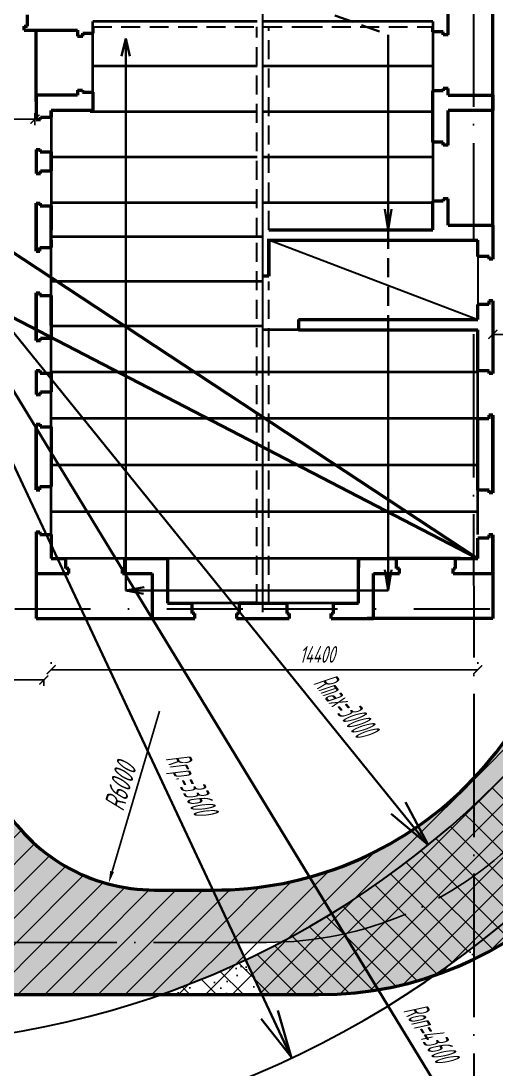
# Paper-space layout 'Layout2' of a CAD drawing. Header units: millimetres. Extents: x 15 to 830, y -5 to 579.
# Drawn here: x 351.6 to 431.3, y 201.4 to 376.9 of the extents above; entities that cross this region are included whole.
import ezdxf

# ---------------------------------------------------------------- set-up
doc = ezdxf.new("R2010")
doc.units = ezdxf.units.MM
for name, pattern in [('ACAD_ISO04W100', [30, 24, -3, 0, -3]), ('DASHDOT', [25.4, 12.7, -6.35, 0, -6.35]), ('HIDDEN2', [4.7625, 3.175, -1.5875])]:
    doc.linetypes.add(name, pattern=pattern)
for name, color, linetype, lineweight in [('0.25', 7, 'Continuous', 25), ('0.3', 7, 'Continuous', 30), ('0.35', 7, 'Continuous', 35), ('0.5', 7, 'Continuous', 50), ('0.7', 7, 'Continuous', 70), ('Размеры', 7, 'Continuous', 20), ('штрих', 7, 'ACAD_ISO04W100', 25)]:
    doc.layers.add(name, color=color, linetype=linetype, lineweight=lineweight)
doc.styles.add('2.8', font='txt.shx', dxfattribs={"width": 0.6, "oblique": 15, "height": 2.8})
doc.styles.add('eew3for200m', font='txt.shx', dxfattribs={"width": 0.4, "oblique": 20, "height": 3})
doc.styles.add('мой', font='txt.shx', dxfattribs={"width": 0.6, "oblique": 15, "height": 3.5})
doc.dimstyles.new('1   200', dxfattribs={"dimtxt": 2.8, "dimasz": 1.5, "dimexe": 1, "dimexo": 4, "dimgap": 1, "dimtad": 1, "dimdec": 0, "dimlfac": 200, "dimtxsty": '2.8', "dimblk": 'ARCHTICK', "dimcen": 3, "dimclrd": 256, "dimclre": 256, "dimclrt": 256, "dimadec": 0, "dimazin": 0, "dimtfac": 1, "dimtdec": 0, "dimtmove": 0, "dimatfit": 3, "dimfxl": 1, "dimlwd": 25, "dimlwe": -1, "dimarcsym": 0})
doc.dimstyles.new('Copy of 1200-2.5мм', dxfattribs={"dimtxt": 2, "dimasz": 2, "dimexe": 1.5, "dimexo": 1, "dimgap": 1, "dimtad": 1, "dimdec": 0, "dimlfac": 200, "dimtxsty": 'мой', "dimcen": 6, "dimclrd": 256, "dimclre": 256, "dimclrt": 256, "dimadec": 0, "dimazin": 0, "dimtfac": 1, "dimtdec": 0, "dimtmove": 0, "dimatfit": 2, "dimfxl": 1, "dimlwd": -1, "dimlwe": -1, "dimarcsym": 0})
pattern_1 = [(37.5, (866.1826, -371.1277), (-0.1280025, 3.915306), [0, -3.08864, 0, -3.4544, 0, -3.302]), (7.5, (866.1826, -371.1277), (3.596186, 5.7346), [0, -1.66624, 0, -2.78384, 0, -1.0668]), (327.5, (863.6832, -371.1277), (6.327939, 0.011497), [0, -1.016, 0, -3.6576, 0, -4.7752]), (317.5, (863.683, -371.128), (6.108452, 1.783435), [0, -0.508, 0, -2.39776, 0, -2.7432])]
pattern_2 = [(45, (866.1826, -371.1277), (-2.245064, 2.245064), [])]
pattern_3 = [(135, (866.1826, -371.1277), (-2.245064, -2.245064), [])]

# ---------------------------------------------------------------- blocks, each defined once
blk = doc.blocks.new('_ArchTick')
at = {"layer": 'Размеры', "color": 0, "lineweight": 0, "const_width": 0.15}
blk.add_lwpolyline([(-0.5, -0.5), (0.5, 0.5)], dxfattribs=at)
blk = doc.blocks.new('*D25')
at = {"layer": '0.25'}
for p, q in [((325.48, 359.54), (325.48, 361.45)), ((353.98, 359.45), (353.98, 361.45))]:
    blk.add_line(p, q, dxfattribs=at)
at = {"layer": '0.25', "lineweight": 25}
blk.add_line((325.48, 360.45), (353.98, 360.45), dxfattribs=at)
at = {"layer": 'Defpoints', "color": 0}
for p in [(353.98, 360.45), (325.48, 355.54), (353.98, 355.45)]:
    blk.add_point(p, dxfattribs=at)
at = {"layer": '0.25', "lineweight": 25, "xscale": 1.5, "yscale": 1.5, "zscale": 1.5, "rotation": 180}
blk.add_blockref('_ArchTick', (325.48, 360.45), dxfattribs=at)
at = {"layer": '0.25', "lineweight": 25, "xscale": 1.5, "yscale": 1.5, "zscale": 1.5}
blk.add_blockref('_ArchTick', (353.98, 360.45), dxfattribs=at)
at = {"layer": '0.25', "insert": (339.73, 362.85), "char_height": 2.8, "attachment_point": 5, "style": '2.8'}
blk.add_mtext('5700', dxfattribs=at)
blk = doc.blocks.new('*D43')
at = {"layer": '0.25', "transparency": 16777216}
for p, q in [((340.08, 270.58), (340.08, 267.58)), ((355.48, 266.53), (355.48, 265.58))]:
    blk.add_line(p, q, dxfattribs=at)
at = {"layer": '0.25', "lineweight": 25, "transparency": 16777216}
blk.add_line((340.08, 266.58), (355.48, 266.58), dxfattribs=at)
at = {"layer": 'Defpoints', "color": 0, "transparency": 16777216}
for p in [(355.48, 270.53), (340.08, 266.58), (355.48, 266.58)]:
    blk.add_point(p, dxfattribs=at)
at = {"layer": '0.25', "lineweight": 25, "transparency": 16777216, "xscale": 1.5, "yscale": 1.5, "zscale": 1.5, "rotation": 180}
blk.add_blockref('_ArchTick', (340.08, 266.58), dxfattribs=at)
at = {"layer": '0.25', "lineweight": 25, "transparency": 16777216, "xscale": 1.5, "yscale": 1.5, "zscale": 1.5}
blk.add_blockref('_ArchTick', (355.48, 266.58), dxfattribs=at)
at = {"layer": '0.25', "transparency": 16777216, "insert": (345.84, 269.31), "char_height": 2.8, "attachment_point": 5, "style": '2.8'}
blk.add_mtext('3300', dxfattribs=at)
blk = doc.blocks.new('*D48')
at = {"layer": '0.3', "lineweight": 25}
blk.add_line((430.74, 324.43), (444.01, 324.43), dxfattribs=at)
at = {"layer": '0.3'}
for p, q in [((430.74, 320.45), (430.74, 323.43)), ((444.01, 320.45), (444.01, 323.43))]:
    blk.add_line(p, q, dxfattribs=at)
at = {"layer": 'Defpoints', "color": 0}
for p in [(430.74, 324.45), (444.01, 324.45), (444.01, 324.43)]:
    blk.add_point(p, dxfattribs=at)
at = {"layer": '0.3', "lineweight": 25, "xscale": 1.5, "yscale": 1.5, "zscale": 1.5, "rotation": 180}
blk.add_blockref('_ArchTick', (430.74, 324.43), dxfattribs=at)
at = {"layer": '0.3', "lineweight": 25, "xscale": 1.5, "yscale": 1.5, "zscale": 1.5}
blk.add_blockref('_ArchTick', (444.01, 324.43), dxfattribs=at)
at = {"layer": '0.3', "lineweight": 30, "insert": (437.38, 326.83), "char_height": 2.8, "attachment_point": 5, "style": '2.8'}
blk.add_mtext('3300', dxfattribs=at)
blk = doc.blocks.new('*D52')
at = {"layer": '0.25'}
blk.add_line((374.86, 261.37), (366.92, 234.52), dxfattribs=at)
blk.add_solid([(366.6, 234.61), (367.24, 234.43), (366.35, 232.6)], dxfattribs=at)
at = {"layer": 'Defpoints', "color": 0}
for p in [(374.86, 261.37), (366.35, 232.6)]:
    blk.add_point(p, dxfattribs=at)
at = {"layer": '0.25', "insert": (368.25, 248.73), "char_height": 3.5, "attachment_point": 5, "rotation": 73.5228, "style": 'мой'}
blk.add_mtext('R6000', dxfattribs=at)
blk = doc.blocks.new('*D74')
at = {"layer": '0.25', "transparency": 16777216}
for p, q in [((356.71, 269.57), (356.71, 269.29)), ((428.19, 269.57), (428.19, 269.29))]:
    blk.add_line(p, q, dxfattribs=at)
at = {"layer": '0.25', "lineweight": 25, "transparency": 16777216}
blk.add_line((356.71, 268.29), (428.19, 268.29), dxfattribs=at)
at = {"layer": 'Defpoints', "color": 0, "transparency": 16777216}
for p in [(428.19, 268.29), (356.71, 265.57), (428.19, 265.57)]:
    blk.add_point(p, dxfattribs=at)
at = {"layer": '0.25', "lineweight": 25, "transparency": 16777216, "xscale": 1.5, "yscale": 1.5, "zscale": 1.5, "rotation": 180}
blk.add_blockref('_ArchTick', (356.71, 268.29), dxfattribs=at)
at = {"layer": '0.25', "lineweight": 25, "transparency": 16777216, "xscale": 1.5, "yscale": 1.5, "zscale": 1.5}
blk.add_blockref('_ArchTick', (428.19, 268.29), dxfattribs=at)
at = {"layer": '0.25', "transparency": 16777216, "insert": (401.29, 270.85), "char_height": 2.8, "attachment_point": 5, "style": '2.8'}
blk.add_mtext('14400', dxfattribs=at)

psp = doc.layouts.new('Layout2')

# ---------------------------------------------------------------- hatches: boundary and pattern name
at = {"layer": '0.25'}
h = psp.add_hatch(dxfattribs=at)
h.set_pattern_fill('AR-SAND', color=256, scale=0.08, style=0)
h.set_pattern_definition(pattern_1)
h.paths.add_polyline_path([(400.0001, 233.5729, -0.06821289), (383.8498, 231.4039), (383.7943, 231.4039), (387.9043, 222.6463), (392.7681, 222.6462, 0.01009305), (395.1897, 222.6952, 0.01629894), (403.6934, 227.5168)])
h.paths.add_polyline_path([(403.6934, 227.5168, -0.01629894), (395.1897, 222.6952, 0.04463535), (405.7913, 224.0768)])
h.paths.add_polyline_path([(405.7913, 224.0768, -0.04463535), (395.1897, 222.6952, -0.0110322), (389.2634, 219.7504), (392.0097, 213.8986), (401.5236, 213.8983, 0.04174454), (411.49, 214.7323)])
h.paths.add_polyline_path([(427.5221, 233.737, -0.10008107), (405.7913, 224.0768), (411.49, 214.7323, 0.0412859), (421.0756, 217.1743, 0.01186255), (427.5233, 221.86)])
h.paths.add_polyline_path([(456.7337, 250.4136, -0.0610119), (427.5233, 221.86), (427.5235, 219.8256, 0.18207075)])
h.paths.add_polyline_path([(456.7337, 250.4136, 0.10026599), (461.5205, 273.7521), (461.5207, 292.3081, -0.03203114), (452.3345, 275.4522, -0.21126248), (427.5221, 233.737), (427.5233, 221.86, 0.0610119)])
h.paths.add_polyline_path([(452.3345, 275.4522, -0.06502597), (427.5208, 245.5638), (427.5221, 233.737, 0.21126248)])
h.paths.add_polyline_path([(427.5204, 250.087, -0.1362097), (400.0001, 233.5729), (405.7913, 224.0768, 0.10008107), (427.5221, 233.737)])
h.paths.add_polyline_path([(452.3345, 275.4522, 0.03004339), (452.7673, 282.6431), (452.7673, 465.1242, 0.01911799), (444.0127, 474.5204), (444.0125, 291.4178, -0.19227009), (427.5204, 250.087), (427.5208, 245.5638, 0.06502597)])
h = psp.add_hatch(dxfattribs=at)
h.set_pattern_fill('ANSI31', color=256, style=0)
h.set_pattern_definition(pattern_2)
h.paths.add_polyline_path([(452.7673, 434.787, 0.02553918), (444.0127, 447.3488), (444.0125, 291.418, -0.19226977), (427.5204, 250.087), (427.5208, 245.5638, 0.06502597), (452.3345, 275.4522, 0.03004339), (452.7673, 282.6431)])
h.paths.add_polyline_path([(452.7673, 282.6494, -0.03006942), (452.3345, 275.4522, 0.03203114), (461.5207, 292.3081), (461.5216, 418.6189, 0.03067608), (452.7673, 434.787)])
h = psp.add_hatch(dxfattribs=at)
h.set_pattern_fill('ANSI31', color=256, style=0)
h.set_pattern_definition(pattern_2)
h.paths.add_polyline_path([(427.5221, 233.737), (427.5233, 221.86, 0.0610119), (456.7337, 250.4136, 0.10026599), (461.5205, 273.7521), (461.5207, 292.3081, -0.03203114), (452.3345, 275.4522, -0.21126248)])
h.paths.add_polyline_path([(456.7337, 250.4136, -0.0610119), (427.5233, 221.86), (427.5235, 219.8256, 0.18207075)])
h.paths.add_polyline_path([(427.5235, 219.8256), (427.5233, 221.86, -0.01186255), (421.0756, 217.1743, 0.02907357)])
h.paths.add_polyline_path([(427.5221, 233.737, -0.10008107), (405.7913, 224.0768), (411.49, 214.7323, 0.0412859), (421.0756, 217.1743, 0.01186255), (427.5233, 221.86)])
h.paths.add_polyline_path([(403.6934, 227.5168), (405.7913, 224.0768, 0.10008107), (427.5221, 233.737), (427.5208, 245.5638, -0.0499482)])
h.paths.add_polyline_path([(405.7913, 224.0768, -0.04463535), (395.1897, 222.6952, -0.0110322), (389.2634, 219.7504), (392.0097, 213.8986), (401.5236, 213.8983, 0.04174454), (411.49, 214.7323)])
h.paths.add_polyline_path([(395.1897, 222.6952, 0.04463535), (405.7913, 224.0768), (403.6934, 227.5168, -0.01629894)])
h.paths.add_polyline_path([(389.2634, 219.7504, -0.02583241), (374.9241, 213.8991), (392.0097, 213.8986)])
h = psp.add_hatch(dxfattribs=at)
h.set_pattern_fill('ANSI31', color=256, angle=90, style=0)
h.set_pattern_definition(pattern_3)
h.paths.add_polyline_path([(456.7337, 250.4136, -0.0610119), (427.5233, 221.86), (427.5235, 219.8256, 0.18207075)])
h.paths.add_polyline_path([(456.7337, 250.4136, 0.10026599), (461.5205, 273.7521), (461.5207, 292.3081, -0.03203114), (452.3345, 275.4522, -0.21126248), (427.5221, 233.737), (427.5233, 221.86, 0.0610119)])
h.paths.add_polyline_path([(452.3345, 275.4522, -0.06502597), (427.5208, 245.5638), (427.5221, 233.737, 0.21126248)])
h = psp.add_hatch(dxfattribs=at)
h.set_pattern_fill('ANSI31', color=256, style=0)
h.set_pattern_definition(pattern_2)
h.paths.add_polyline_path([(452.3345, 275.4522, -0.06502597), (427.5208, 245.5638), (427.5221, 233.737, 0.21126248)])
h = psp.add_hatch(dxfattribs=at)
h.set_pattern_fill('ANSI31', color=256, style=0)
h.set_pattern_definition(pattern_2)
h.paths.add_polyline_path([(427.5208, 245.5638), (427.5204, 250.087, -0.05116594), (418.224, 242.1129), (419.8755, 238.9632), (419.8113, 239.0174), (419.877, 238.9363, 0.01686852)])
h.paths.add_polyline_path([(418.224, 242.1129, -0.00298783), (417.6324, 241.7076), (419.8113, 239.0174), (419.8755, 238.9632)])
h.paths.add_polyline_path([(417.6324, 241.7076, -0.00282635), (417.0685, 241.3307), (419.8113, 239.0174)])
h = psp.add_hatch(dxfattribs=at)
h.set_pattern_fill('AR-SAND', color=256, scale=0.08, style=0)
h.set_pattern_definition(pattern_1)
h.paths.add_polyline_path([(374.9241, 213.8991, 0.02583241), (389.2634, 219.7504), (387.9043, 222.6463), (228.2685, 222.6491, 0.0366007), (248.3805, 213.9032)])
h.paths.add_polyline_path([(387.9043, 222.6463), (383.7943, 231.4039), (374.048, 231.4039, -0.2679389), (348.0678, 246.4029), (258.0678, 246.4029, -0.26799018), (232.0819, 231.4039, -0.11942597), (204.6184, 238.0627, 0.04715314), (228.2685, 222.6491)])
h.paths.add_polyline_path([(298.8352, 237.7895), (307.3004, 237.7895), (307.3004, 233.5895), (298.8352, 233.5895)], flags=24)
h = psp.add_hatch(dxfattribs=at)
h.set_pattern_fill('ANSI31', color=256, style=0)
h.set_pattern_definition(pattern_2)
h.paths.add_polyline_path([(387.9043, 222.6463), (383.7943, 231.4039), (374.048, 231.4039, -0.2679389), (348.0678, 246.4029), (258.0678, 246.4029, -0.26799018), (232.0819, 231.4039, -0.11942597), (204.6184, 238.0627, 0.04715314), (228.2685, 222.6491)])
h.paths.add_polyline_path([(298.8352, 237.7895), (307.3004, 237.7895), (307.3004, 233.5895), (298.8352, 233.5895)], flags=24)
h = psp.add_hatch(dxfattribs=at)
h.set_pattern_fill('ANSI31', color=256, angle=90, style=0)
h.set_pattern_definition(pattern_3)
h.paths.add_polyline_path([(403.6934, 227.5168), (405.7913, 224.0768, 0.10008107), (427.5221, 233.737), (427.5208, 245.5638, -0.0499482)])
h = psp.add_hatch(dxfattribs=at)
h.set_pattern_fill('ANSI31', color=256, style=0)
h.set_pattern_definition(pattern_2)
h.paths.add_polyline_path([(228.2685, 222.6491, 0.0366007), (248.3805, 213.9032), (374.9241, 213.8991, 0.02583241), (389.2634, 219.7504), (387.9043, 222.6463)])
h.paths.add_polyline_path([(387.9043, 222.6463), (389.2634, 219.7504, 0.0110322), (395.1897, 222.6952, -0.0101083), (392.7645, 222.6462)])
h.paths.add_polyline_path([(345.7317, 233.7661), (345.7317, 241.2662), (349.9317, 241.2662), (349.9317, 233.7661)], flags=9)
h = psp.add_hatch(dxfattribs=at)
h.set_pattern_fill('ANSI31', color=256, style=0)
h.set_pattern_definition(pattern_2)
h.paths.add_polyline_path([(400.0001, 233.5729), (403.6934, 227.5168, 0.03305183), (419.877, 238.9363), (419.8113, 239.0174), (417.0685, 241.3307, -0.07860166)])
h.paths.add_polyline_path([(383.7943, 231.4039), (387.9043, 222.6463), (392.7681, 222.6462, 0.01009305), (395.1897, 222.6952, 0.01629894), (403.6934, 227.5168), (400.0001, 233.5729, -0.06844517)])
h = psp.add_hatch(dxfattribs=at)
h.set_pattern_fill('ANSI31', color=256, angle=90, style=0)
h.set_pattern_definition(pattern_3)
h.paths.add_polyline_path([(392.0097, 213.8986), (389.2634, 219.7504, -0.02583241), (374.9241, 213.8991)])
h.paths.add_polyline_path([(401.5236, 213.8983, 0.04174454), (411.49, 214.7323), (405.7913, 224.0768, -0.04463535), (395.1897, 222.6952, -0.0110322), (389.2634, 219.7504), (392.0097, 213.8986)])
h.paths.add_polyline_path([(395.1897, 222.6952, 0.04463535), (405.7913, 224.0768), (403.6934, 227.5168, -0.01629894)])
h.paths.add_polyline_path([(405.7913, 224.0768), (411.49, 214.7323, 0.0412859), (421.0756, 217.1743, 0.01186255), (427.5233, 221.86), (427.5221, 233.737, -0.10008107)])
h = psp.add_hatch(dxfattribs=at)
h.set_pattern_fill('AR-SAND', color=256, scale=0.08, style=0)
h.set_pattern_definition(pattern_1)
h.paths.add_polyline_path([(427.5235, 219.8256), (427.5233, 221.86, -0.01186255), (421.0756, 217.1743, 0.02907357)])
h = psp.add_hatch(dxfattribs=at)
h.set_pattern_fill('AR-SAND', color=256, scale=0.08, style=0)
h.set_pattern_definition(pattern_1)
h.paths.add_polyline_path([(374.9241, 213.8991), (392.0097, 213.8986), (389.2634, 219.7504, -0.02583241)])

# ---------------------------------------------------------------- linework, layer by layer
at = {"layer": '0.25', "linetype": 'ACAD_ISO04W100', "lineweight": 25}
psp.add_line((392.1909, 326.4248), (392.1909, 376.4248), dxfattribs=at)
at = {"layer": '0.3', "linetype": 'ACAD_ISO04W100'}
for p, q in [((427.5126, 476.8326), (427.5126, 340.4528)), ((428.1909, 340.1748), (428.1909, 326.9248)), ((392.1909, 279.4248), (392.1909, 325.4248)), ((427.5126, 324.4528), (427.528, 177.3841))]:
    psp.add_line(p, q, dxfattribs=at)
at = {"layer": '0.3'}
for p, q in [((392.1909, 277.9248), (392.1909, 379.4248)), ((393.1909, 340.2276), (428.1909, 326.9248))]:
    psp.add_line(p, q, dxfattribs=at)
at = {"layer": '0.3', "lineweight": 40}
for p, q in [((363.6909, 361.9248), (363.6909, 376.824)), ((420.6909, 376.824), (420.6909, 341.9248)), ((356.713, 361.9248), (356.7109, 341.9248)), ((356.7109, 290.9152), (356.713, 340.1748)), ((428.1909, 290.9152), (428.1909, 320.9483)), ((368.9885, 286.9248), (359.0914, 286.9248)), ((404.0443, 279.4248), (380.3375, 279.4248))]:
    psp.add_line(p, q, dxfattribs=at)
at = {"layer": '0.3', "lineweight": 50}
for p, q in [((430.7409, 364.4748), (430.7409, 361.9248)), ((354.163, 338.3748), (354.163, 346.3748)), ((423.2409, 342.7248), (430.7409, 342.7248)), ((393.1909, 340.1748), (393.1909, 334.1748)), ((393.1909, 334.1748), (392.1909, 334.1748)), ((354.163, 323.3748), (354.163, 331.3748)), ((398.1707, 326.9248), (398.1707, 325.1748)), ((354.163, 323.3748), (354.8239, 323.3748)), ((354.8239, 323.3748), (354.9377, 323.3748)), ((354.9377, 323.7868), (356.713, 323.7868)), ((354.9377, 323.3748), (354.9377, 323.7868)), ((430.7409, 297.8748), (430.7409, 310.8748)), ((354.163, 298.3748), (354.163, 309.3748)), ((430.7409, 284.3748), (430.7409, 290.8748)), ((425.2905, 286.9248), (413.1909, 286.9248))]:
    psp.add_line(p, q, dxfattribs=at)
at = {"layer": '0.3', "linetype": 'HIDDEN2'}
for p, q in [((391.1909, 279.4248), (391.1909, 340.4248)), ((393.1909, 279.4248), (393.1909, 333.2786))]:
    psp.add_line(p, q, dxfattribs=at)
at = {"layer": '0.3', "linetype": 'DASHDOT'}
for p, q in [((248.6045, 278.4528), (391.0126, 278.4528)), ((392.0126, 278.4528), (443.8392, 278.4528))]:
    psp.add_line(p, q, dxfattribs=at)
at = {"layer": '0.3', "linetype": 'HIDDEN2'}
psp.add_arc((325.5731, 355.5113), 201.8341, 269.997353, 60.496633, dxfattribs=at)
at = {"layer": '0.3', "lineweight": 30}
psp.add_arc((325.5638, 355.3825), 168, 270, 90, dxfattribs=at)
at = {"layer": '0.3'}
for centre, start, end in [((325.504, 355.4254), 0.044635, 90.007401), ((325.504, 355.5037), 269.992599, 359.955365)]:
    psp.add_arc(centre, 149.9807, start, end, dxfattribs=at)
at = {"layer": '0.35', "linetype": 'HIDDEN2'}
for p, q in [((346.0984, 399.0225), (413.1909, 374.5678)), ((413.1909, 341.9248), (413.1909, 325.1748))]:
    psp.add_line(p, q, dxfattribs=at)
at = {"layer": '0.35'}
for p, q in [((369.2333, 373.9474), (368.5044, 371.0103)), ((369.2333, 281.5416), (369.2333, 373.9474)), ((369.2333, 373.9474), (369.8777, 370.9836)), ((413.1909, 374.5678), (413.1909, 341.9248)), ((413.1909, 341.9248), (412.6274, 345.3709)), ((413.1909, 341.9248), (413.7544, 345.3709)), ((413.1909, 325.1748), (413.1909, 281.5416)), ((413.1909, 281.5416), (412.6274, 284.9878)), ((413.1909, 281.5416), (413.7544, 284.9878)), ((369.2333, 281.5416), (372.2885, 282.1011)), ((413.1909, 281.5416), (369.2333, 281.5416)), ((369.2333, 281.5416), (372.1855, 280.9824))]:
    psp.add_line(p, q, dxfattribs=at)
at = {"layer": '0.35', "lineweight": 35}
for p, q in [((325.5437, 355.4072), (419.9521, 238.8436)), ((325.5911, 355.4238), (396.9652, 203.3392)), ((325.6175, 355.5422), (430.7495, 183.1514)), ((419.8755, 238.9632), (416.1123, 246.1401)), ((419.8755, 238.9632), (413.6809, 244.1878)), ((396.9195, 203.4736), (394.6912, 211.2649)), ((396.9195, 203.4736), (391.9141, 209.8466))]:
    psp.add_line(p, q, dxfattribs=at)
at = {"layer": '0.5'}
for p, q in [((430.7409, 342.7248), (430.7409, 387.1965)), ((354.163, 363.4248), (354.163, 375.3748)), ((324.411, 355.2092), (428.0106, 287.0028)), ((317.8483, 343.9873), (428.0106, 287.0028)), ((354.163, 285.3799), (354.163, 276.8748)), ((430.7409, 284.3748), (430.7409, 276.8748)), ((354.163, 276.8748), (373.6409, 276.8748)), ((430.7409, 276.8748), (409.6909, 276.8748)), ((374.048, 231.4039), (383.7943, 231.4039)), ((214.59, 213.9043), (401.5236, 213.8983))]:
    psp.add_line(p, q, dxfattribs=at)
at = {"layer": '0.5', "linetype": 'HIDDEN2', "lineweight": 30}
for p, q in [((391.1909, 340.7786), (391.1909, 375.9248)), ((393.1909, 341.9248), (393.1909, 375.9248))]:
    psp.add_line(p, q, dxfattribs=at)
at = {"layer": '0.5', "linetype": 'ByBlock', "lineweight": 50}
for p, q in [((363.6909, 361.9248), (362.1909, 361.9248)), ((393.1909, 341.9248), (420.6909, 341.9248)), ((393.1909, 340.1748), (428.1909, 340.1748)), ((398.1707, 326.9248), (428.1909, 326.9248)), ((398.1707, 325.1748), (428.1909, 325.1748)), ((376.1909, 286.9248), (376.1909, 285.4248)), ((408.1909, 286.9248), (408.1909, 285.4248))]:
    psp.add_line(p, q, dxfattribs=at)
at = {"layer": '0.5', "lineweight": 50}
psp.add_line((393.1909, 334.1748), (393.1909, 340.4248), dxfattribs=at)
at = {"layer": '0.5'}
for centre, radius, start, end in [((384.0123, 291.4038), 60.0003, 269.791868, 359.99498), ((401.5207, 273.8983), 60, 270.002741, 359.994887), ((374.048, 261.4039), 30, 210.002201, 270)]:
    psp.add_arc(centre, radius, start, end, dxfattribs=at)
at = {"layer": '0.7', "linetype": 'ByBlock', "lineweight": 50}
for p, q in [((423.2409, 374.5734), (423.2409, 379.602)), ((363.6909, 375.9248), (363.6909, 374.8434)), ((420.6909, 375.0892), (420.6909, 375.9248)), ((352.1609, 375.3748), (361.1409, 375.3748)), ((361.1409, 375.3748), (361.1409, 374.3277)), ((361.1409, 365.3277), (361.1409, 364.4748)), ((363.6909, 364.9462), (363.6909, 361.9248)), ((420.6909, 361.9248), (420.6909, 365.192)), ((423.2409, 364.4748), (423.2409, 365.5734)), ((354.163, 364.4748), (354.163, 360.3748)), ((356.1609, 364.4748), (354.163, 364.4748)), ((361.1409, 364.4748), (356.1609, 364.4748)), ((423.2409, 364.4748), (430.7409, 364.4748)), ((363.6909, 361.9248), (356.7109, 361.9248)), ((356.7109, 361.9248), (356.7109, 360.7868)), ((356.713, 360.7868), (356.713, 361.9248)), ((420.6909, 356.6078), (420.6909, 361.9248)), ((430.7409, 361.9248), (423.2409, 361.9248)), ((423.2409, 356.0921), (423.2409, 361.9248)), ((354.163, 355.3748), (354.163, 351.3748)), ((356.7109, 354.956), (356.7109, 351.7868)), ((356.713, 351.7868), (356.713, 354.956)), ((354.163, 346.3748), (354.163, 338.3748)), ((356.7109, 345.956), (356.7109, 341.9248)), ((356.713, 340.9248), (356.713, 345.956)), ((420.6909, 341.9248), (420.6909, 346.7107)), ((423.2409, 342.7248), (423.2409, 347.0921)), ((430.7409, 342.7248), (430.7409, 337.0233)), ((356.713, 338.9483), (356.713, 340.9248)), ((356.7109, 340.1748), (356.7109, 338.9483)), ((428.1909, 337.4829), (428.1909, 340.1748)), ((354.163, 331.3748), (354.163, 323.3748)), ((356.7109, 330.9152), (356.7109, 323.7868)), ((356.713, 325.9248), (356.713, 330.9152)), ((430.7409, 330.0233), (430.7409, 317.8748)), ((428.1909, 326.9248), (428.1909, 329.4497)), ((428.1909, 318.3343), (428.1909, 325.1748)), ((354.163, 318.3748), (354.163, 314.3748)), ((356.7109, 317.956), (356.7109, 314.7868)), ((430.7409, 310.8748), (430.7409, 297.8748)), ((354.163, 309.3748), (354.163, 298.3748)), ((356.7109, 308.956), (356.7109, 298.9483)), ((428.1909, 298.3343), (428.1909, 310.3012)), ((354.163, 291.3748), (354.163, 286.8799)), ((356.7109, 290.9152), (356.7109, 286.9248)), ((428.1909, 286.9248), (428.1909, 290.3012)), ((430.7409, 290.8748), (430.7409, 284.3748)), ((354.163, 286.8799), (354.163, 284.3748)), ((356.7109, 286.9248), (359.168, 286.9248)), ((369.0652, 286.9248), (376.1909, 286.9248)), ((369.0652, 286.9248), (376.1909, 286.9248)), ((376.1909, 286.9248), (376.1909, 279.4248)), ((408.1909, 286.9248), (414.5718, 286.9248)), ((408.1909, 286.9248), (414.5718, 286.9248)), ((408.1909, 279.4248), (408.1909, 286.9248)), ((424.469, 286.9248), (428.1909, 286.9248)), ((354.163, 284.3748), (359.6838, 284.3748)), ((368.6838, 284.3748), (373.6409, 284.3748)), ((373.6409, 284.3748), (373.6409, 278.3748)), ((410.7409, 284.3748), (415.0875, 284.3748)), ((410.7409, 276.8748), (410.7409, 284.3748)), ((424.0875, 284.3748), (429.2409, 284.3748)), ((429.2409, 284.3748), (430.7409, 284.3748)), ((373.6409, 279.4248), (373.6409, 276.8748)), ((376.1909, 279.4248), (380.3375, 279.4248)), ((388.1909, 279.4248), (393.1909, 279.4248)), ((393.1909, 279.4248), (396.1909, 279.4248)), ((404.0443, 279.4248), (408.1909, 279.4248)), ((373.6409, 276.8748), (380.7675, 276.8748)), ((387.7675, 276.8748), (396.6144, 276.8748)), ((403.6144, 276.8748), (408.1909, 276.8748)), ((408.1909, 276.8748), (410.7409, 276.8748))]:
    psp.add_line(p, q, dxfattribs=at)
at = {"layer": '0.7', "lineweight": 50}
for p, q in [((352.7345, 376.0363), (352.7345, 377.9248)), ((352.1609, 375.3748), (352.1609, 376.0363)), ((352.1609, 376.0363), (352.7345, 376.0363)), ((361.1409, 374.3277), (361.9839, 374.3277)), ((361.9839, 374.8434), (363.6909, 374.8434)), ((361.9839, 374.3277), (361.9839, 374.8434)), ((422.398, 375.0892), (420.6909, 375.0892)), ((422.398, 374.5734), (422.398, 375.0892)), ((423.2409, 374.5734), (422.398, 374.5734)), ((361.1409, 365.3277), (361.9799, 365.3277)), ((361.9799, 365.3277), (361.9799, 364.9462)), ((361.9799, 364.9462), (363.6909, 364.9462)), ((422.402, 365.192), (420.6909, 365.192)), ((423.2409, 365.5734), (422.402, 365.5734)), ((422.402, 365.5734), (422.402, 365.192)), ((354.163, 360.3748), (354.8239, 360.3748)), ((354.8239, 360.3748), (354.9377, 360.3748)), ((354.9377, 360.3748), (354.9377, 360.7868)), ((354.9377, 360.7868), (356.713, 360.7868)), ((422.398, 356.6078), (420.6909, 356.6078)), ((422.398, 356.0921), (422.398, 356.6078)), ((354.163, 355.3748), (354.7393, 355.3748)), ((354.7393, 355.3748), (354.8663, 355.3748)), ((354.8663, 355.3748), (354.8663, 355.0518)), ((354.8663, 355.0518), (354.8663, 354.956)), ((354.8663, 354.956), (356.713, 354.956)), ((423.2409, 356.0921), (422.398, 356.0921)), ((354.163, 351.3748), (354.8239, 351.3748)), ((354.8239, 351.3748), (354.9377, 351.3748)), ((354.9377, 351.7868), (356.713, 351.7868)), ((354.9377, 351.3748), (354.9377, 351.7868)), ((354.163, 346.3748), (354.7393, 346.3748)), ((354.7393, 346.3748), (354.8663, 346.3748)), ((354.8663, 346.3748), (354.8663, 346.0518)), ((354.8663, 346.0518), (354.8663, 345.956)), ((354.8663, 345.956), (356.713, 345.956)), ((422.402, 346.7107), (420.6909, 346.7107)), ((422.402, 347.0921), (422.402, 346.7107)), ((423.2409, 347.0921), (422.402, 347.0921)), ((354.8245, 338.9483), (356.713, 338.9483)), ((354.8245, 338.3748), (354.8245, 338.9483)), ((354.163, 338.3748), (354.8245, 338.3748)), ((430.1023, 337.4829), (428.1909, 337.4829)), ((430.1023, 337.0233), (430.1023, 337.4829)), ((430.7409, 337.0233), (430.1023, 337.0233)), ((354.163, 331.3748), (354.8016, 331.3748)), ((354.8016, 331.3748), (354.8016, 330.9152)), ((354.8016, 330.9152), (356.713, 330.9152)), ((430.7409, 330.0233), (430.0794, 330.0233)), ((430.0794, 330.0233), (430.0794, 329.4497)), ((430.0794, 329.4497), (428.1909, 329.4497)), ((354.163, 318.3748), (354.7393, 318.3748)), ((354.7393, 318.3748), (354.8663, 318.3748)), ((354.8663, 318.3748), (354.8663, 318.0518)), ((354.8663, 318.0518), (354.8663, 317.956)), ((354.8663, 317.956), (356.713, 317.956)), ((430.1023, 318.3343), (428.1909, 318.3343)), ((430.1023, 317.8748), (430.1023, 318.3343)), ((430.7409, 317.8748), (430.1023, 317.8748)), ((354.163, 314.3748), (354.8239, 314.3748)), ((354.8239, 314.3748), (354.9377, 314.3748)), ((354.9377, 314.3748), (354.9377, 314.7868)), ((354.9377, 314.7868), (356.713, 314.7868)), ((430.7409, 310.8748), (430.0794, 310.8748)), ((430.0794, 310.8748), (430.0794, 310.3012)), ((354.163, 309.3748), (354.7393, 309.3748)), ((354.7393, 309.3748), (354.8663, 309.3748)), ((354.8663, 309.3748), (354.8663, 309.0518)), ((354.8663, 309.0518), (354.8663, 308.956)), ((354.8663, 308.956), (356.713, 308.956)), ((430.0794, 310.3012), (428.1909, 310.3012)), ((354.163, 298.3748), (354.8245, 298.3748)), ((354.8245, 298.3748), (354.8245, 298.9483)), ((354.8245, 298.9483), (356.713, 298.9483)), ((430.1023, 298.3343), (428.1909, 298.3343)), ((430.1023, 297.8748), (430.1023, 298.3343)), ((430.7409, 297.8748), (430.1023, 297.8748)), ((354.163, 291.3748), (354.8016, 291.3748)), ((354.8016, 291.3748), (354.8016, 290.9152)), ((354.8016, 290.9152), (356.713, 290.9152)), ((430.0794, 290.3012), (428.1909, 290.3012)), ((430.0794, 290.8748), (430.0794, 290.3012)), ((430.7409, 290.8748), (430.0794, 290.8748)), ((359.168, 285.2177), (359.168, 286.9248)), ((369.0652, 285.2137), (369.0652, 286.9248)), ((414.5718, 285.2177), (414.5718, 286.9248)), ((424.469, 285.2137), (424.469, 286.9248)), ((359.6838, 285.2177), (359.168, 285.2177)), ((359.6838, 284.3748), (359.6838, 285.2177)), ((368.6838, 284.3748), (368.6838, 285.2137)), ((368.6838, 285.2137), (369.0652, 285.2137)), ((415.0875, 285.2177), (414.5718, 285.2177)), ((415.0875, 284.3748), (415.0875, 285.2177)), ((424.0875, 285.2137), (424.469, 285.2137)), ((424.0875, 284.3748), (424.0875, 285.2137)), ((380.3375, 277.7223), (380.3375, 279.4248)), ((388.1909, 279.4248), (388.1909, 277.7155)), ((391.1909, 279.4248), (388.1909, 279.4248)), ((396.1909, 279.4248), (396.1909, 277.7155)), ((404.0443, 277.7223), (404.0443, 279.4248)), ((380.7675, 277.7223), (380.3375, 277.7223)), ((380.7675, 276.8748), (380.7675, 277.7223)), ((387.7675, 277.7155), (387.7675, 276.8748)), ((388.1909, 277.7155), (387.7675, 277.7155)), ((396.1909, 277.7155), (396.6144, 277.7155)), ((396.6144, 277.7155), (396.6144, 276.8748)), ((403.6144, 276.8748), (403.6144, 277.7223)), ((403.6144, 277.7223), (404.0443, 277.7223))]:
    psp.add_line(p, q, dxfattribs=at)
at = {"layer": '0.7', "lineweight": 40}
for p, q in [((391.2491, 376.824), (363.6909, 376.824)), ((391.2491, 369.324), (363.6909, 369.324)), ((391.2491, 361.699), (363.2491, 361.699)), ((391.2491, 354.074), (356.7109, 354.074)), ((391.2491, 346.449), (356.7114, 346.449)), ((392.1909, 340.7786), (356.7127, 340.7786)), ((392.1909, 333.2786), (356.7127, 333.2786)), ((392.1909, 325.825), (356.7109, 325.825)), ((392.1909, 318.1248), (356.7121, 318.1248)), ((392.1909, 310.3248), (356.7117, 310.3247)), ((392.1909, 302.5248), (356.7114, 302.5248)), ((392.1909, 294.7248), (356.7111, 294.7248)), ((392.1909, 286.9248), (376.1909, 286.9248))]:
    psp.add_line(p, q, dxfattribs=at)
at = {"layer": '0.7', "linetype": 'HIDDEN2', "lineweight": 30}
for p, q in [((363.6909, 375.9248), (398.9909, 375.9248)), ((398.9909, 375.9248), (420.6909, 375.9248))]:
    psp.add_line(p, q, dxfattribs=at)
at = {"layer": '0.7', "linetype": 'ByBlock', "lineweight": 40}
for p, q in [((420.6909, 376.824), (392.2491, 376.824)), ((420.6909, 369.324), (392.2491, 369.324)), ((420.6909, 361.699), (392.2491, 361.699)), ((420.6909, 354.074), (392.2491, 354.074)), ((420.6909, 346.449), (392.2491, 346.449)), ((428.1909, 325.1748), (392.1909, 325.1748)), ((428.1909, 318.1248), (392.1909, 318.1248)), ((428.1909, 310.3248), (392.1909, 310.3248)), ((428.1909, 302.5248), (392.1909, 302.5248)), ((428.1909, 294.7248), (392.1909, 294.7248)), ((408.1909, 286.9248), (392.1909, 286.9248))]:
    psp.add_line(p, q, dxfattribs=at)
at = {"layer": 'штрих'}
psp.add_line((223.3364, 222.6492), (392.7681, 222.6462), dxfattribs=at)
psp.add_arc((392.7673, 282.6462), 60, 270.000761, 359.99702, dxfattribs=at)

# ---------------------------------------------------------------- texts
at = {"layer": '0.35', "lineweight": 35, "char_height": 4, "attachment_point": 1, "style": 'eew3for200m'}
for s, insert, width, rotation in [('Rmax{\\Ftxt.shx|c204;=}30000', (403.6296, 268.5076), 22.017293, 308.729633), ('R{\\Ftxt.shx|c204;гр.=33600}', (379.3883, 255.2443), 15.781578, 296.941107)]:
    psp.add_mtext(s, dxfattribs=dict(at, insert=insert, width=width, rotation=rotation))
at = {"layer": '0.35', "insert": (415.605, 211.2089), "char_height": 4, "width": 16.727095, "attachment_point": 7, "rotation": 302.292201, "style": 'eew3for200m'}
psp.add_mtext('R{\\Ftxt.shx|c204;оп=43600}', dxfattribs=at)

# ---------------------------------------------------------------- dimensions: what is measured, and where the dimension line sits
at = {"layer": '0.25'}
dim = psp.add_linear_dim(base=(353.9826, 360.4528), p1=(325.4847, 355.5422), p2=(353.9826, 355.4528), dimstyle='1   200', dxfattribs=at)
dim.commit()
dim.dimension.update_dxf_attribs({"geometry": '*D25', "text_midpoint": (339.7336, 362.8528)})
for base, p1, p2, text, picture, middle in [((428.1899, 268.2858), (356.7099, 265.5694), (428.1899, 265.566), '14400', '*D74', (401.2936, 270.851)), ((355.4826, 266.5805), (340.0821, 266.5805), (355.4826, 270.5347), '3300', '*D43', (345.8412, 269.3083))]:
    dim = psp.add_linear_dim(base=base, p1=p1, p2=p2, text=text, dimstyle='1   200', override={"dimtmove": 2}, dxfattribs=at)
    dim.commit()
    dim.dimension.update_dxf_attribs({"geometry": picture, "text_midpoint": middle, "dimtype": 160})
dim = psp.add_radius_dim(center=(374.8587, 261.3704), mpoint=(366.3496, 232.6025), dimstyle='Copy of 1200-2.5мм', dxfattribs=at)
dim.commit()
dim.dimension.update_dxf_attribs({"geometry": '*D52', "text_midpoint": (368.2507, 248.7254)})
at = {"layer": '0.3', "lineweight": 30}
dim = psp.add_linear_dim(base=(444.0126, 324.4301), p1=(430.7409, 324.4528), p2=(444.0126, 324.4528), text='3300', dimstyle='1   200', dxfattribs=at)
dim.commit()
dim.dimension.update_dxf_attribs({"geometry": '*D48', "text_midpoint": (437.3768, 326.8301)})

doc.saveas('drawing.dxf')
